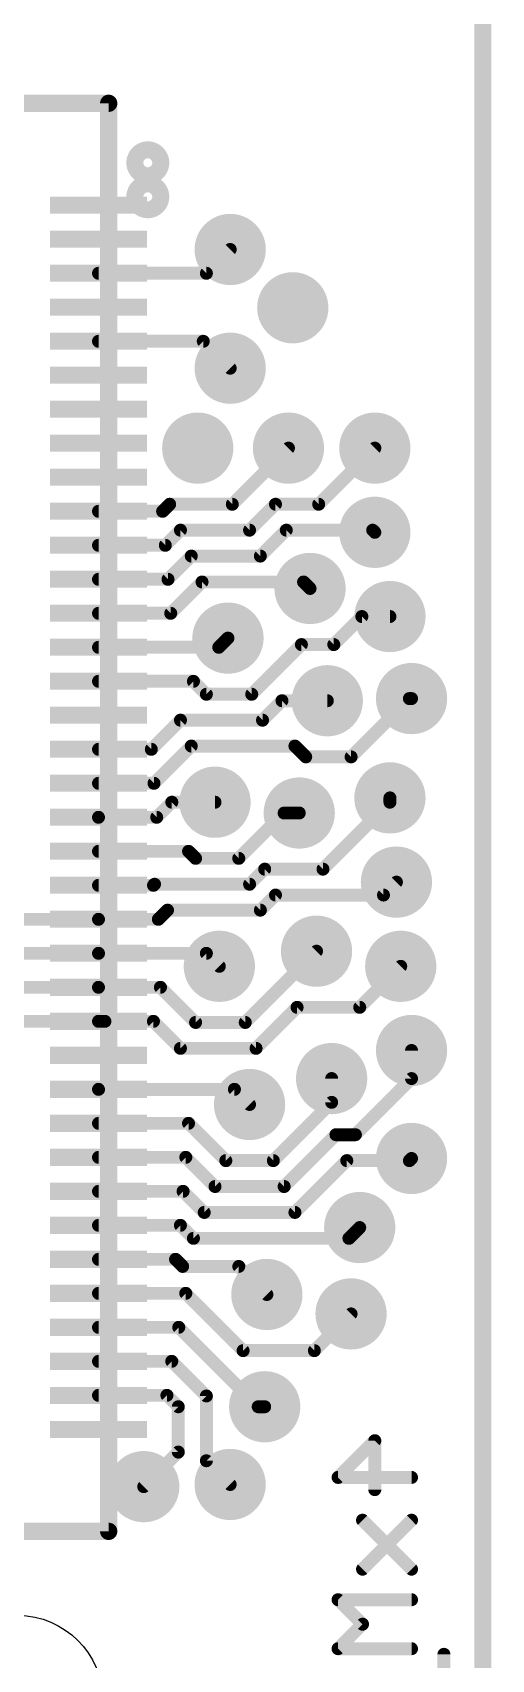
# Model space of a CAD drawing. Extents: x -22 to 88, y -20 to 45.
# Drawn here: x 25.18 to 30.58, y 6.27 to 25.41 of the extents above; entities that cross this region are included whole.
import ezdxf

# ---------------------------------------------------------------- set-up
doc = ezdxf.new("R2010")
doc.units = 0
for name, color, linetype in [('1', 12, 'CONTINUOUS'), ('16', 132, 'CONTINUOUS'), ('18', 110, 'CONTINUOUS'), ('20', 53, 'CONTINUOUS'), ('21', 41, 'CONTINUOUS'), ('22', 40, 'CONTINUOUS')]:
    doc.layers.add(name, color=color, linetype=linetype)

# ---------------------------------------------------------------- blocks, each defined once
blk = doc.blocks.new('RECT')
blk.add_solid([(-0.5, -0.5), (0.5, -0.5), (-0.5, 0.5), (0.5, 0.5)])
blk = doc.blocks.new('ROUNDV')
at = {"const_width": 0.5}
blk.add_lwpolyline([(0, -0.25, 1), (0, 0.25, 1), (0, -0.25)], format="xyb", dxfattribs=at)

msp = doc.modelspace()

# ---------------------------------------------------------------- linework, layer by layer
at = {"layer": '1', "const_width": 0.1524}
for points in [[(30.48, 42.672), (30.48, 1.728)], [(27.509, 22.86), (27.2288, 22.5798)], [(27.2288, 22.5798), (25.96, 22.5798)], [(27.1922, 21.7798), (25.96, 21.7798)], [(27.509, 21.463), (27.1922, 21.7798)], [(28.194, 20.5232), (27.5336, 19.8628)], [(28.5496, 19.8628), (29.21, 20.5232)], [(26.797, 19.8628), (26.714, 19.7798)], [(27.5336, 19.8628), (26.797, 19.8628)], [(27.7368, 19.558), (28.0416, 19.8628)], [(28.0416, 19.8628), (28.5496, 19.8628)], [(26.714, 19.7798), (25.96, 19.7798)], [(26.7458, 19.3798), (26.924, 19.558)], [(26.924, 19.558), (27.7368, 19.558)], [(28.1686, 19.558), (27.8638, 19.2532)], [(29.1846, 19.558), (28.1686, 19.558)], [(29.21, 19.5326), (29.1846, 19.558)], [(25.96, 19.3798), (26.7458, 19.3798)], [(27.051, 19.2532), (26.7776, 18.9798)], [(27.8638, 19.2532), (27.051, 19.2532)], [(26.7776, 18.9798), (25.96, 18.9798)], [(27.178, 18.9484), (26.8094, 18.5798)], [(28.3718, 18.9484), (27.178, 18.9484)], [(28.448, 18.8722), (28.3718, 18.9484)], [(26.8094, 18.5798), (25.96, 18.5798)], [(29.0576, 18.542), (28.7274, 18.2118)], [(29.3878, 18.542), (29.0576, 18.542)], [(27.3746, 18.1798), (25.96, 18.1798)], [(27.4828, 18.288), (27.3746, 18.1798)], [(28.3464, 18.2118), (27.7622, 17.6276)], [(28.7274, 18.2118), (28.3464, 18.2118)], [(27.0766, 17.7798), (25.96, 17.7798)], [(27.2288, 17.6276), (27.0766, 17.7798)], [(27.7622, 17.6276), (27.2288, 17.6276)], [(28.1178, 17.5514), (27.8892, 17.3228)], [(28.6512, 17.5514), (28.1178, 17.5514)], [(29.6164, 17.5768), (28.9306, 16.891)], [(29.6418, 17.5768), (29.6164, 17.5768)], [(26.924, 17.3228), (26.581, 16.9798)], [(27.8892, 17.3228), (26.924, 17.3228)], [(26.581, 16.9798), (25.96, 16.9798)], [(27.051, 17.018), (26.6128, 16.5798)], [(28.2702, 17.018), (27.051, 17.018)], [(28.3972, 16.891), (28.2702, 17.018)], [(28.9306, 16.891), (28.3972, 16.891)], [(26.6128, 16.5798), (25.96, 16.5798)], [(29.3878, 16.4084), (29.3878, 16.3576)], [(26.6446, 16.1798), (26.8224, 16.3576)], [(26.8224, 16.3576), (27.3304, 16.3576)], [(27.6098, 15.6972), (28.1432, 16.2306)], [(28.1432, 16.2306), (28.321, 16.2306)], [(29.3878, 16.3576), (28.6004, 15.5702)], [(25.96, 16.1798), (26.6446, 16.1798)], [(25.96, 15.7798), (27.0192, 15.7798)], [(27.0192, 15.7798), (27.1018, 15.6972)], [(27.1018, 15.6972), (27.6098, 15.6972)], [(27.9146, 15.5702), (27.7368, 15.3924)], [(28.6004, 15.5702), (27.9146, 15.5702)], [(26.6066, 15.3798), (25.96, 15.3798)], [(26.6192, 15.3924), (26.6066, 15.3798)], [(27.7368, 15.3924), (26.6192, 15.3924)], [(27.8638, 15.0876), (28.0416, 15.2654)], [(28.0416, 15.2654), (29.3116, 15.2654)], [(29.3116, 15.2654), (29.464, 15.4178)], [(26.6638, 14.9798), (26.7716, 15.0876)], [(26.7716, 15.0876), (27.8638, 15.0876)], [(25.96, 14.9798), (26.6638, 14.9798)], [(25.96, 14.5798), (27.2286, 14.5798)], [(27.2286, 14.5798), (27.3812, 14.4272)], [(28.5242, 14.605), (27.686, 13.7668)], [(29.0322, 13.9446), (29.5148, 14.4272)], [(24.5938, 14.1798), (25.96, 14.1798)], [(26.6888, 14.1798), (25.96, 14.1798)], [(27.1018, 13.7668), (26.6888, 14.1798)], [(27.813, 13.462), (28.2956, 13.9446)], [(28.2956, 13.9446), (29.0322, 13.9446)], [(24.8288, 13.7798), (25.96, 13.7798)], [(25.96, 13.7798), (26.035, 13.7798)], [(26.035, 13.7798), (26.6062, 13.7798)], [(26.6062, 13.7798), (26.924, 13.462)], [(27.686, 13.7668), (27.1018, 13.7668)], [(26.924, 13.462), (27.813, 13.462)], [(29.6418, 13.1064), (29.6418, 13.4366)], [(25.9604, 12.9794), (25.96, 12.9798)], [(27.559, 12.9794), (25.9604, 12.9794)], [(27.7368, 12.8016), (27.559, 12.9794)], [(28.702, 13.1064), (28.702, 12.827)], [(28.9814, 12.446), (29.6418, 13.1064)], [(28.702, 12.827), (28.0162, 12.1412)], [(27.0188, 12.5798), (25.96, 12.5798)], [(27.4574, 12.1412), (27.0188, 12.5798)], [(28.1432, 11.8364), (28.7528, 12.446)], [(28.7528, 12.446), (28.9814, 12.446)], [(25.96, 12.1798), (26.987, 12.1798)], [(26.987, 12.1798), (27.3304, 11.8364)], [(28.0162, 12.1412), (27.4574, 12.1412)], [(28.8798, 12.1412), (28.2702, 11.5316)], [(28.8798, 12.1412), (29.6164, 12.1412)], [(29.6164, 12.1412), (29.6418, 12.1666)], [(27.3304, 11.8364), (28.1432, 11.8364)], [(26.9552, 11.7798), (25.96, 11.7798)], [(27.2034, 11.5316), (26.9552, 11.7798)], [(28.2702, 11.5316), (27.2034, 11.5316)], [(25.96, 11.3798), (26.9234, 11.3798)], [(26.9234, 11.3798), (27.0764, 11.2268)], [(27.0764, 11.2268), (28.9052, 11.2268)], [(28.9052, 11.2268), (29.0322, 11.3538)], [(26.8662, 10.9798), (25.96, 10.9798)], [(26.9494, 10.8966), (26.8662, 10.9798)], [(27.6098, 10.8966), (26.9494, 10.8966)], [(27.94, 10.5664), (27.6098, 10.8966)], [(26.9868, 10.5798), (25.96, 10.5798)], [(27.6606, 9.906), (26.9868, 10.5798)], [(28.9306, 10.3378), (28.4988, 9.906)], [(25.96, 10.1798), (26.9042, 10.1798)], [(26.9042, 10.1798), (27.8384, 9.2456)], [(28.4988, 9.906), (27.6606, 9.906)], [(26.8216, 9.7798), (25.96, 9.7798)], [(27.2288, 9.3726), (26.8216, 9.7798)], [(26.7644, 9.3798), (25.96, 9.3798)], [(26.8986, 9.2456), (26.7644, 9.3798)], [(27.2288, 8.6106), (27.2288, 9.3726)], [(26.8986, 8.7122), (26.8986, 9.2456)], [(27.8384, 9.2456), (27.9146, 9.2456)], [(26.4922, 8.3058), (26.8986, 8.7122)], [(27.5082, 8.3312), (27.2288, 8.6106)], [(30.0228, 5.7572), (30.0228, 6.3335)]]:
    msp.add_lwpolyline(points, dxfattribs=at)
at = {"layer": '1', "const_width": 0.0762}
for points in [[(27.5359, 22.8331, 1), (27.4821, 22.8869)], [(25.96, 22.6179, 1), (25.96, 22.5417)], [(27.2019, 22.6067, 1), (27.2557, 22.5529)], [(27.2288, 22.5417, 1), (27.2288, 22.6179)], [(25.96, 21.8179, 1), (25.96, 21.7417)], [(27.2191, 21.8067, 1), (27.1653, 21.7529)], [(27.1922, 21.7417, 1), (27.1922, 21.8179)], [(27.4821, 21.4361, 1), (27.5359, 21.4899)], [(28.2209, 20.4963, 1), (28.1671, 20.5501)], [(29.2369, 20.4963, 1), (29.1831, 20.5501)], [(26.797, 19.9009, 1), (26.797, 19.8247)], [(26.8239, 19.8359, 1), (26.7701, 19.8897)], [(27.5067, 19.8897, 1), (27.5605, 19.8359)], [(27.5336, 19.8247, 1), (27.5336, 19.9009)], [(28.0416, 19.9009, 1), (28.0416, 19.8247)], [(28.0685, 19.8359, 1), (28.0147, 19.8897)], [(28.5227, 19.8897, 1), (28.5765, 19.8359)], [(28.5496, 19.8247, 1), (28.5496, 19.9009)], [(25.96, 19.8179, 1), (25.96, 19.7417)], [(26.6871, 19.8067, 1), (26.7409, 19.7529)], [(26.714, 19.7417, 1), (26.714, 19.8179)], [(26.924, 19.5961, 1), (26.924, 19.5199)], [(26.9509, 19.5311, 1), (26.8971, 19.5849)], [(27.7099, 19.5849, 1), (27.7637, 19.5311)], [(27.7368, 19.5199, 1), (27.7368, 19.5961)], [(28.1686, 19.5961, 1), (28.1686, 19.5199)], [(28.1955, 19.5311, 1), (28.1417, 19.5849)], [(29.2115, 19.5849, 1), (29.1577, 19.5311)], [(29.1831, 19.5057, 1), (29.2369, 19.5595)], [(29.1846, 19.5199, 1), (29.1846, 19.5961)], [(25.96, 19.4179, 1), (25.96, 19.3417)], [(26.7189, 19.4067, 1), (26.7727, 19.3529)], [(26.7458, 19.3417, 1), (26.7458, 19.4179)], [(27.051, 19.2913, 1), (27.051, 19.2151)], [(27.0779, 19.2263, 1), (27.0241, 19.2801)], [(27.8369, 19.2801, 1), (27.8907, 19.2263)], [(27.8638, 19.2151, 1), (27.8638, 19.2913)], [(25.96, 19.0179, 1), (25.96, 18.9417)], [(26.7507, 19.0067, 1), (26.8045, 18.9529)], [(26.7776, 18.9417, 1), (26.7776, 19.0179)], [(27.178, 18.9865, 1), (27.178, 18.9103)], [(27.2049, 18.9215, 1), (27.1511, 18.9753)], [(28.3987, 18.9753, 1), (28.3449, 18.9215)], [(28.3718, 18.9103, 1), (28.3718, 18.9865)], [(28.4211, 18.8453, 1), (28.4749, 18.8991)], [(25.96, 18.6179, 1), (25.96, 18.5417)], [(26.7825, 18.6067, 1), (26.8363, 18.5529)], [(26.8094, 18.5417, 1), (26.8094, 18.6179)], [(29.0576, 18.5801, 1), (29.0576, 18.5039)], [(29.0845, 18.5151, 1), (29.0307, 18.5689)], [(29.3878, 18.5039, 1), (29.3878, 18.5801)], [(25.96, 18.2179, 1), (25.96, 18.1417)], [(27.3477, 18.2067, 1), (27.4015, 18.1529)], [(27.3746, 18.1417, 1), (27.3746, 18.2179)], [(27.5097, 18.2611, 1), (27.4559, 18.3149)], [(28.3464, 18.2499, 1), (28.3464, 18.1737)], [(28.3733, 18.1849, 1), (28.3195, 18.2387)], [(28.7005, 18.2387, 1), (28.7543, 18.1849)], [(28.7274, 18.1737, 1), (28.7274, 18.2499)], [(25.96, 17.8179, 1), (25.96, 17.7417)], [(27.1035, 17.8067, 1), (27.0497, 17.7529)], [(27.0766, 17.7417, 1), (27.0766, 17.8179)], [(27.2288, 17.6657, 1), (27.2288, 17.5895)], [(27.2019, 17.6007, 1), (27.2557, 17.6545)], [(27.7353, 17.6545, 1), (27.7891, 17.6007)], [(27.7622, 17.5895, 1), (27.7622, 17.6657)], [(28.1178, 17.5895, 1), (28.1178, 17.5133)], [(28.1447, 17.5245, 1), (28.0909, 17.5783)], [(28.6512, 17.5133, 1), (28.6512, 17.5895)], [(29.6164, 17.6149, 1), (29.6164, 17.5387)], [(29.6433, 17.5499, 1), (29.5895, 17.6037)], [(29.6418, 17.5387, 1), (29.6418, 17.6149)], [(26.924, 17.3609, 1), (26.924, 17.2847)], [(26.9509, 17.2959, 1), (26.8971, 17.3497)], [(27.8623, 17.3497, 1), (27.9161, 17.2959)], [(27.8892, 17.2847, 1), (27.8892, 17.3609)], [(25.96, 17.0179, 1), (25.96, 16.9417)], [(26.5541, 17.0067, 1), (26.6079, 16.9529)], [(26.581, 16.9417, 1), (26.581, 17.0179)], [(27.051, 17.0561, 1), (27.051, 16.9799)], [(27.0779, 16.9911, 1), (27.0241, 17.0449)], [(28.2971, 17.0449, 1), (28.2433, 16.9911)], [(28.2702, 16.9799, 1), (28.2702, 17.0561)], [(28.3972, 16.9291, 1), (28.3972, 16.8529)], [(28.3703, 16.8641, 1), (28.4241, 16.9179)], [(28.9037, 16.9179, 1), (28.9575, 16.8641)], [(28.9306, 16.8529, 1), (28.9306, 16.9291)], [(25.96, 16.6179, 1), (25.96, 16.5417)], [(26.6128, 16.5417, 1), (26.6128, 16.6179)], [(26.5859, 16.6067, 1), (26.6397, 16.5529)], [(29.4259, 16.4084, 1), (29.3497, 16.4084)], [(26.8224, 16.3957, 1), (26.8224, 16.3195)], [(26.8493, 16.3307, 1), (26.7955, 16.3845)], [(27.3304, 16.3195, 1), (27.3304, 16.3957)], [(28.1432, 16.2687, 1), (28.1432, 16.1925)], [(28.1701, 16.2037, 1), (28.1163, 16.2575)], [(28.321, 16.1925, 1), (28.321, 16.2687)], [(29.3497, 16.3576, 1), (29.4259, 16.3576)], [(29.4147, 16.3307, 1), (29.3609, 16.3845)], [(25.96, 16.2179, 1), (25.96, 16.1417)], [(26.6177, 16.2067, 1), (26.6715, 16.1529)], [(26.6446, 16.1417, 1), (26.6446, 16.2179)], [(25.96, 15.8179, 1), (25.96, 15.7417)], [(27.0461, 15.8067, 1), (26.9923, 15.7529)], [(27.0192, 15.7417, 1), (27.0192, 15.8179)], [(27.1018, 15.7353, 1), (27.1018, 15.6591)], [(27.0749, 15.6703, 1), (27.1287, 15.7241)], [(27.5829, 15.7241, 1), (27.6367, 15.6703)], [(27.6098, 15.6591, 1), (27.6098, 15.7353)], [(27.9146, 15.6083, 1), (27.9146, 15.5321)], [(27.9415, 15.5433, 1), (27.8877, 15.5971)], [(28.5735, 15.5971, 1), (28.6273, 15.5433)], [(28.6004, 15.5321, 1), (28.6004, 15.6083)], [(25.96, 15.4179, 1), (25.96, 15.3417)], [(26.5797, 15.4067, 1), (26.6335, 15.3529)], [(26.6192, 15.4305, 1), (26.6192, 15.3543)], [(26.6461, 15.3655, 1), (26.5923, 15.4193)], [(26.6066, 15.3417, 1), (26.6066, 15.4179)], [(27.7099, 15.4193, 1), (27.7637, 15.3655)], [(27.7368, 15.3543, 1), (27.7368, 15.4305)], [(28.0416, 15.3035, 1), (28.0416, 15.2273)], [(28.0685, 15.2385, 1), (28.0147, 15.2923)], [(29.2847, 15.2923, 1), (29.3385, 15.2385)], [(29.3116, 15.2273, 1), (29.3116, 15.3035)], [(29.4909, 15.3909, 1), (29.4371, 15.4447)], [(26.7716, 15.1257, 1), (26.7716, 15.0495)], [(26.7985, 15.0607, 1), (26.7447, 15.1145)], [(27.8369, 15.1145, 1), (27.8907, 15.0607)], [(27.8638, 15.0495, 1), (27.8638, 15.1257)], [(25.96, 15.0179, 1), (25.96, 14.9417)], [(26.6369, 15.0067, 1), (26.6907, 14.9529)], [(26.6638, 14.9417, 1), (26.6638, 15.0179)], [(25.96, 14.6179, 1), (25.96, 14.5417)], [(27.2555, 14.6067, 1), (27.2017, 14.5529)], [(27.2286, 14.5417, 1), (27.2286, 14.6179)], [(28.5511, 14.5781, 1), (28.4973, 14.6319)], [(27.3543, 14.4003, 1), (27.4081, 14.4541)], [(29.5417, 14.4003, 1), (29.4879, 14.4541)], [(25.96, 14.2179, 1), (25.96, 14.1417)], [(25.96, 14.1417, 1), (25.96, 14.2179)], [(26.7157, 14.2067, 1), (26.6619, 14.1529)], [(26.6888, 14.1417, 1), (26.6888, 14.2179)], [(28.2956, 13.9827, 1), (28.2956, 13.9065)], [(28.3225, 13.9177, 1), (28.2687, 13.9715)], [(29.0053, 13.9715, 1), (29.0591, 13.9177)], [(29.0322, 13.9065, 1), (29.0322, 13.9827)], [(25.96, 13.8179, 1), (25.96, 13.7417)], [(25.96, 13.7417, 1), (25.96, 13.8179)], [(26.035, 13.8179, 1), (26.035, 13.7417)], [(26.035, 13.7417, 1), (26.035, 13.8179)], [(26.6331, 13.8067, 1), (26.5793, 13.7529)], [(26.6062, 13.7417, 1), (26.6062, 13.8179)], [(27.1018, 13.8049, 1), (27.1018, 13.7287)], [(27.0749, 13.7399, 1), (27.1287, 13.7937)], [(27.6591, 13.7937, 1), (27.7129, 13.7399)], [(27.686, 13.7287, 1), (27.686, 13.8049)], [(26.924, 13.5001, 1), (26.924, 13.4239)], [(26.8971, 13.4351, 1), (26.9509, 13.4889)], [(27.7861, 13.4889, 1), (27.8399, 13.4351)], [(27.813, 13.4239, 1), (27.813, 13.5001)], [(29.6799, 13.4366, 1), (29.6037, 13.4366)], [(25.9869, 13.0067, 1), (25.9331, 12.9529)], [(25.9604, 13.0175, 1), (25.9604, 12.9413)], [(25.9335, 12.9525, 1), (25.9873, 13.0063)], [(27.5859, 13.0063, 1), (27.5321, 12.9525)], [(27.559, 12.9413, 1), (27.559, 13.0175)], [(28.7401, 13.1064, 1), (28.6639, 13.1064)], [(29.6037, 13.1064, 1), (29.6799, 13.1064)], [(29.6687, 13.0795, 1), (29.6149, 13.1333)], [(27.7099, 12.7747, 1), (27.7637, 12.8285)], [(28.6639, 12.827, 1), (28.7401, 12.827)], [(28.7289, 12.8001, 1), (28.6751, 12.8539)], [(25.96, 12.6179, 1), (25.96, 12.5417)], [(27.0457, 12.6067, 1), (26.9919, 12.5529)], [(27.0188, 12.5417, 1), (27.0188, 12.6179)], [(28.7528, 12.4841, 1), (28.7528, 12.4079)], [(28.7797, 12.4191, 1), (28.7259, 12.4729)], [(28.9545, 12.4729, 1), (29.0083, 12.4191)], [(28.9814, 12.4079, 1), (28.9814, 12.4841)], [(25.96, 12.2179, 1), (25.96, 12.1417)], [(27.0139, 12.2067, 1), (26.9601, 12.1529)], [(26.987, 12.1417, 1), (26.987, 12.2179)], [(27.4574, 12.1793, 1), (27.4574, 12.1031)], [(27.4305, 12.1143, 1), (27.4843, 12.1681)], [(27.9893, 12.1681, 1), (28.0431, 12.1143)], [(28.0162, 12.1031, 1), (28.0162, 12.1793)], [(28.8798, 12.1793, 1), (28.8798, 12.1031)], [(28.9067, 12.1143, 1), (28.8529, 12.1681)], [(29.5895, 12.1681, 1), (29.6433, 12.1143)], [(29.6687, 12.1397, 1), (29.6149, 12.1935)], [(29.6164, 12.1031, 1), (29.6164, 12.1793)], [(27.3304, 11.8745, 1), (27.3304, 11.7983)], [(27.3035, 11.8095, 1), (27.3573, 11.8633)], [(28.1163, 11.8633, 1), (28.1701, 11.8095)], [(28.1432, 11.7983, 1), (28.1432, 11.8745)], [(25.96, 11.8179, 1), (25.96, 11.7417)], [(26.9821, 11.8067, 1), (26.9283, 11.7529)], [(26.9552, 11.7417, 1), (26.9552, 11.8179)], [(27.2034, 11.5697, 1), (27.2034, 11.4935)], [(27.1765, 11.5047, 1), (27.2303, 11.5585)], [(28.2433, 11.5585, 1), (28.2971, 11.5047)], [(28.2702, 11.4935, 1), (28.2702, 11.5697)], [(25.96, 11.4179, 1), (25.96, 11.3417)], [(26.9503, 11.4067, 1), (26.8965, 11.3529)], [(26.9234, 11.3417, 1), (26.9234, 11.4179)], [(27.0764, 11.2649, 1), (27.0764, 11.1887)], [(28.9052, 11.1887, 1), (28.9052, 11.2649)], [(29.0591, 11.3269, 1), (29.0053, 11.3807)], [(27.0495, 11.1999, 1), (27.1033, 11.2537)], [(28.8783, 11.2537, 1), (28.9321, 11.1999)], [(25.96, 11.0179, 1), (25.96, 10.9417)], [(26.8931, 11.0067, 1), (26.8393, 10.9529)], [(26.8662, 10.9417, 1), (26.8662, 11.0179)], [(26.9494, 10.9347, 1), (26.9494, 10.8585)], [(26.9225, 10.8697, 1), (26.9763, 10.9235)], [(27.6367, 10.9235, 1), (27.5829, 10.8697)], [(27.6098, 10.8585, 1), (27.6098, 10.9347)], [(25.96, 10.6179, 1), (25.96, 10.5417)], [(27.0137, 10.6067, 1), (26.9599, 10.5529)], [(26.9868, 10.5417, 1), (26.9868, 10.6179)], [(27.9131, 10.5395, 1), (27.9669, 10.5933)], [(28.9575, 10.3109, 1), (28.9037, 10.3647)], [(25.96, 10.2179, 1), (25.96, 10.1417)], [(26.9311, 10.2067, 1), (26.8773, 10.1529)], [(26.9042, 10.1417, 1), (26.9042, 10.2179)], [(27.6606, 9.9441, 1), (27.6606, 9.8679)], [(27.6337, 9.8791, 1), (27.6875, 9.9329)], [(28.4719, 9.9329, 1), (28.5257, 9.8791)], [(28.4988, 9.8679, 1), (28.4988, 9.9441)], [(25.96, 9.8179, 1), (25.96, 9.7417)], [(26.8485, 9.8067, 1), (26.7947, 9.7529)], [(26.8216, 9.7417, 1), (26.8216, 9.8179)], [(25.96, 9.4179, 1), (25.96, 9.3417)], [(26.7913, 9.4067, 1), (26.7375, 9.3529)], [(26.7644, 9.3417, 1), (26.7644, 9.4179)], [(27.2669, 9.3726, 1), (27.1907, 9.3726)], [(27.2019, 9.3457, 1), (27.2557, 9.3995)], [(26.9367, 9.2456, 1), (26.8605, 9.2456)], [(26.8717, 9.2187, 1), (26.9255, 9.2725)], [(27.8384, 9.2837, 1), (27.8384, 9.2075)], [(27.8115, 9.2187, 1), (27.8653, 9.2725)], [(27.9146, 9.2075, 1), (27.9146, 9.2837)], [(26.8605, 8.7122, 1), (26.9367, 8.7122)], [(26.9255, 8.6853, 1), (26.8717, 8.7391)], [(27.1907, 8.6106, 1), (27.2669, 8.6106)], [(27.2557, 8.6375, 1), (27.2019, 8.5837)], [(26.4653, 8.3327, 1), (26.5191, 8.2789)], [(27.4813, 8.3043, 1), (27.5351, 8.3581)], [(30.0609, 6.3335, 1), (29.9847, 6.3335)]]:
    msp.add_lwpolyline(points, format="xyb", dxfattribs=at)
at = {"layer": '16', "const_width": 0.1524}
for points in [[(30.48, 42.672), (30.48, 1.778)], [(27.229, 22.58), (27.509, 22.86)], [(25.96, 22.58), (27.229, 22.58)], [(25.96, 21.78), (27.192, 21.78)], [(27.192, 21.78), (27.509, 21.463)], [(27.5336, 19.8628), (28.194, 20.5232)], [(29.21, 20.5232), (28.5496, 19.8628)], [(26.7142, 19.78), (26.797, 19.8628)], [(26.797, 19.8628), (27.5336, 19.8628)], [(28.0416, 19.8628), (27.7368, 19.558)], [(28.5496, 19.8628), (28.0416, 19.8628)], [(25.96, 19.78), (26.7142, 19.78)], [(26.924, 19.558), (26.746, 19.38)], [(27.7368, 19.558), (26.924, 19.558)], [(27.8638, 19.2532), (28.1686, 19.558)], [(28.1686, 19.558), (29.1846, 19.558)], [(29.1846, 19.558), (29.21, 19.5326)], [(26.746, 19.38), (25.96, 19.38)], [(26.7778, 18.98), (27.051, 19.2532)], [(27.051, 19.2532), (27.8638, 19.2532)], [(25.96, 18.98), (26.7778, 18.98)], [(26.8096, 18.58), (27.178, 18.9484)], [(27.178, 18.9484), (28.3718, 18.9484)], [(28.3718, 18.9484), (28.448, 18.8722)], [(25.96, 18.58), (26.8096, 18.58)], [(28.7274, 18.2118), (29.0576, 18.542)], [(29.0576, 18.542), (29.3878, 18.542)], [(25.96, 18.18), (27.3748, 18.18)], [(27.3748, 18.18), (27.4828, 18.288)], [(27.7622, 17.6276), (28.3464, 18.2118)], [(28.3464, 18.2118), (28.7274, 18.2118)], [(25.96, 17.78), (27.0764, 17.78)], [(27.0764, 17.78), (27.2288, 17.6276)], [(27.2288, 17.6276), (27.7622, 17.6276)], [(27.8892, 17.3228), (28.1178, 17.5514)], [(28.1178, 17.5514), (28.6512, 17.5514)], [(28.9306, 16.891), (29.6164, 17.5768)], [(29.6164, 17.5768), (29.6418, 17.5768)], [(26.5812, 16.98), (26.924, 17.3228)], [(26.924, 17.3228), (27.8892, 17.3228)], [(25.96, 16.98), (26.5812, 16.98)], [(26.613, 16.58), (27.051, 17.018)], [(27.051, 17.018), (28.2702, 17.018)], [(28.2702, 17.018), (28.3972, 16.891)], [(28.3972, 16.891), (28.9306, 16.891)], [(25.96, 16.58), (26.613, 16.58)], [(29.3878, 16.3576), (29.3878, 16.4084)], [(26.8224, 16.3576), (26.6446, 16.1798)], [(27.3304, 16.3576), (26.8224, 16.3576)], [(28.1432, 16.2306), (27.6098, 15.6972)], [(28.321, 16.2306), (28.1432, 16.2306)], [(28.6004, 15.5702), (29.3878, 16.3576)], [(25.9602, 16.1798), (25.96, 16.18)], [(26.6446, 16.1798), (25.9602, 16.1798)], [(27.019, 15.78), (25.96, 15.78)], [(27.1018, 15.6972), (27.019, 15.78)], [(27.6098, 15.6972), (27.1018, 15.6972)], [(27.7368, 15.3924), (27.9146, 15.5702)], [(27.9146, 15.5702), (28.6004, 15.5702)], [(25.96, 15.38), (26.6068, 15.38)], [(26.6068, 15.38), (26.6192, 15.3924)], [(26.6192, 15.3924), (27.7368, 15.3924)], [(28.0416, 15.2654), (27.8638, 15.0876)], [(29.3116, 15.2654), (28.0416, 15.2654)], [(29.464, 15.4178), (29.3116, 15.2654)], [(26.7716, 15.0876), (26.664, 14.98)], [(27.8638, 15.0876), (26.7716, 15.0876)], [(25.96, 14.98), (24.632, 14.98)], [(26.664, 14.98), (25.96, 14.98)], [(25.96, 14.58), (24.994, 14.58)], [(25.9604, 14.5796), (25.96, 14.58)], [(27.2288, 14.5796), (25.9604, 14.5796)], [(27.3812, 14.4272), (27.2288, 14.5796)], [(27.686, 13.7668), (28.5242, 14.605)], [(29.5148, 14.4272), (29.0322, 13.9446)], [(25.96, 14.18), (26.6886, 14.18)], [(26.6886, 14.18), (27.1018, 13.7668)], [(28.2956, 13.9446), (27.813, 13.462)], [(29.0322, 13.9446), (28.2956, 13.9446)], [(26.606, 13.78), (25.96, 13.78)], [(26.924, 13.462), (26.606, 13.78)], [(27.1018, 13.7668), (27.686, 13.7668)], [(27.813, 13.462), (26.924, 13.462)], [(29.6418, 13.4366), (29.6418, 13.1064)], [(25.96, 12.98), (27.5584, 12.98)], [(27.5584, 12.98), (27.7368, 12.8016)], [(28.702, 12.827), (28.702, 13.1064)], [(29.6418, 13.1064), (28.9814, 12.446)], [(28.0162, 12.1412), (28.702, 12.827)], [(25.96, 12.58), (27.0186, 12.58)], [(27.0186, 12.58), (27.4574, 12.1412)], [(28.7528, 12.446), (28.1432, 11.8364)], [(28.9814, 12.446), (28.7528, 12.446)], [(26.9868, 12.18), (25.96, 12.18)], [(27.3304, 11.8364), (26.9868, 12.18)], [(27.4574, 12.1412), (28.0162, 12.1412)], [(28.2702, 11.5316), (28.8798, 12.1412)], [(29.6164, 12.1412), (28.8798, 12.1412)], [(29.6418, 12.1666), (29.6164, 12.1412)], [(28.1432, 11.8364), (27.3304, 11.8364)], [(25.96, 11.78), (26.955, 11.78)], [(26.955, 11.78), (27.2034, 11.5316)], [(27.2034, 11.5316), (28.2702, 11.5316)], [(26.9232, 11.38), (25.96, 11.38)], [(26.9232, 11.38), (27.0764, 11.2268)], [(27.0764, 11.2268), (28.9052, 11.2268)], [(28.9052, 11.2268), (29.0322, 11.3538)], [(25.96, 10.98), (26.866, 10.98)], [(26.866, 10.98), (26.9494, 10.8966)], [(26.9494, 10.8966), (27.6098, 10.8966)], [(27.6098, 10.8966), (27.94, 10.5664)], [(25.96, 10.58), (26.9866, 10.58)], [(26.9866, 10.58), (27.6606, 9.906)], [(28.4988, 9.906), (28.9306, 10.3378)], [(26.904, 10.18), (25.96, 10.18)], [(27.8384, 9.2456), (26.904, 10.18)], [(27.6606, 9.906), (28.4988, 9.906)], [(25.96, 9.78), (26.8214, 9.78)], [(26.8214, 9.78), (27.2288, 9.3726)], [(25.96, 9.38), (26.7642, 9.38)], [(26.7642, 9.38), (26.8986, 9.2456)], [(27.2288, 9.3726), (27.2288, 8.6106)], [(26.8986, 9.2456), (26.8986, 8.7122)], [(27.9146, 9.2456), (27.8384, 9.2456)], [(26.8986, 8.7122), (26.4922, 8.3058)], [(27.2288, 8.6106), (27.5082, 8.3312)]]:
    msp.add_lwpolyline(points, dxfattribs=at)
at = {"layer": '16', "const_width": 0.0762}
for points in [[(27.5359, 22.8331, 1), (27.4821, 22.8869)], [(25.96, 22.6181, 1), (25.96, 22.5419)], [(27.2021, 22.6069, 1), (27.2559, 22.5531)], [(27.229, 22.5419, 1), (27.229, 22.6181)], [(25.96, 21.8181, 1), (25.96, 21.7419)], [(27.2189, 21.8069, 1), (27.1651, 21.7531)], [(27.192, 21.7419, 1), (27.192, 21.8181)], [(27.4821, 21.4361, 1), (27.5359, 21.4899)], [(28.2209, 20.4963, 1), (28.1671, 20.5501)], [(29.2369, 20.4963, 1), (29.1831, 20.5501)], [(26.797, 19.9009, 1), (26.797, 19.8247)], [(26.8239, 19.8359, 1), (26.7701, 19.8897)], [(27.5067, 19.8897, 1), (27.5605, 19.8359)], [(27.5336, 19.8247, 1), (27.5336, 19.9009)], [(28.0416, 19.9009, 1), (28.0416, 19.8247)], [(28.0685, 19.8359, 1), (28.0147, 19.8897)], [(28.5227, 19.8897, 1), (28.5765, 19.8359)], [(28.5496, 19.8247, 1), (28.5496, 19.9009)], [(25.96, 19.8181, 1), (25.96, 19.7419)], [(26.6873, 19.8069, 1), (26.7411, 19.7531)], [(26.7142, 19.7419, 1), (26.7142, 19.8181)], [(26.924, 19.5961, 1), (26.924, 19.5199)], [(26.9509, 19.5311, 1), (26.8971, 19.5849)], [(27.7099, 19.5849, 1), (27.7637, 19.5311)], [(27.7368, 19.5199, 1), (27.7368, 19.5961)], [(28.1686, 19.5961, 1), (28.1686, 19.5199)], [(28.1955, 19.5311, 1), (28.1417, 19.5849)], [(29.2115, 19.5849, 1), (29.1577, 19.5311)], [(29.1831, 19.5057, 1), (29.2369, 19.5595)], [(29.1846, 19.5199, 1), (29.1846, 19.5961)], [(25.96, 19.4181, 1), (25.96, 19.3419)], [(26.7191, 19.4069, 1), (26.7729, 19.3531)], [(26.746, 19.3419, 1), (26.746, 19.4181)], [(27.051, 19.2913, 1), (27.051, 19.2151)], [(27.0779, 19.2263, 1), (27.0241, 19.2801)], [(27.8369, 19.2801, 1), (27.8907, 19.2263)], [(27.8638, 19.2151, 1), (27.8638, 19.2913)], [(25.96, 19.0181, 1), (25.96, 18.9419)], [(26.7509, 19.0069, 1), (26.8047, 18.9531)], [(26.7778, 18.9419, 1), (26.7778, 19.0181)], [(27.178, 18.9865, 1), (27.178, 18.9103)], [(27.2049, 18.9215, 1), (27.1511, 18.9753)], [(28.3987, 18.9753, 1), (28.3449, 18.9215)], [(28.3718, 18.9103, 1), (28.3718, 18.9865)], [(28.4211, 18.8453, 1), (28.4749, 18.8991)], [(25.96, 18.6181, 1), (25.96, 18.5419)], [(26.7827, 18.6069, 1), (26.8365, 18.5531)], [(26.8096, 18.5419, 1), (26.8096, 18.6181)], [(29.0576, 18.5801, 1), (29.0576, 18.5039)], [(29.0845, 18.5151, 1), (29.0307, 18.5689)], [(29.3878, 18.5039, 1), (29.3878, 18.5801)], [(25.96, 18.2181, 1), (25.96, 18.1419)], [(27.3479, 18.2069, 1), (27.4017, 18.1531)], [(27.3748, 18.1419, 1), (27.3748, 18.2181)], [(27.5097, 18.2611, 1), (27.4559, 18.3149)], [(28.3464, 18.2499, 1), (28.3464, 18.1737)], [(28.3733, 18.1849, 1), (28.3195, 18.2387)], [(28.7005, 18.2387, 1), (28.7543, 18.1849)], [(28.7274, 18.1737, 1), (28.7274, 18.2499)], [(25.96, 17.8181, 1), (25.96, 17.7419)], [(27.1033, 17.8069, 1), (27.0495, 17.7531)], [(27.0764, 17.7419, 1), (27.0764, 17.8181)], [(27.2288, 17.6657, 1), (27.2288, 17.5895)], [(27.2019, 17.6007, 1), (27.2557, 17.6545)], [(27.7353, 17.6545, 1), (27.7891, 17.6007)], [(27.7622, 17.5895, 1), (27.7622, 17.6657)], [(28.1178, 17.5895, 1), (28.1178, 17.5133)], [(28.1447, 17.5245, 1), (28.0909, 17.5783)], [(28.6512, 17.5133, 1), (28.6512, 17.5895)], [(29.6164, 17.6149, 1), (29.6164, 17.5387)], [(29.6433, 17.5499, 1), (29.5895, 17.6037)], [(29.6418, 17.5387, 1), (29.6418, 17.6149)], [(26.924, 17.3609, 1), (26.924, 17.2847)], [(26.9509, 17.2959, 1), (26.8971, 17.3497)], [(27.8623, 17.3497, 1), (27.9161, 17.2959)], [(27.8892, 17.2847, 1), (27.8892, 17.3609)], [(25.96, 17.0181, 1), (25.96, 16.9419)], [(26.5543, 17.0069, 1), (26.6081, 16.9531)], [(26.5812, 16.9419, 1), (26.5812, 17.0181)], [(27.051, 17.0561, 1), (27.051, 16.9799)], [(27.0779, 16.9911, 1), (27.0241, 17.0449)], [(28.2971, 17.0449, 1), (28.2433, 16.9911)], [(28.2702, 16.9799, 1), (28.2702, 17.0561)], [(28.3972, 16.9291, 1), (28.3972, 16.8529)], [(28.3703, 16.8641, 1), (28.4241, 16.9179)], [(28.9037, 16.9179, 1), (28.9575, 16.8641)], [(28.9306, 16.8529, 1), (28.9306, 16.9291)], [(25.96, 16.6181, 1), (25.96, 16.5419)], [(26.613, 16.5419, 1), (26.613, 16.6181)], [(26.5861, 16.6069, 1), (26.6399, 16.5531)], [(29.4259, 16.4084, 1), (29.3497, 16.4084)], [(26.8224, 16.3957, 1), (26.8224, 16.3195)], [(26.8493, 16.3307, 1), (26.7955, 16.3845)], [(27.3304, 16.3195, 1), (27.3304, 16.3957)], [(28.1432, 16.2687, 1), (28.1432, 16.1925)], [(28.1701, 16.2037, 1), (28.1163, 16.2575)], [(28.321, 16.1925, 1), (28.321, 16.2687)], [(29.3497, 16.3576, 1), (29.4259, 16.3576)], [(29.4147, 16.3307, 1), (29.3609, 16.3845)], [(25.9869, 16.2069, 1), (25.9331, 16.1531)], [(25.9602, 16.2179, 1), (25.9602, 16.1417)], [(25.9333, 16.1529, 1), (25.9871, 16.2067)], [(26.6177, 16.2067, 1), (26.6715, 16.1529)], [(26.6446, 16.1417, 1), (26.6446, 16.2179)], [(25.96, 15.8181, 1), (25.96, 15.7419)], [(27.0459, 15.8069, 1), (26.9921, 15.7531)], [(27.019, 15.7419, 1), (27.019, 15.8181)], [(27.1018, 15.7353, 1), (27.1018, 15.6591)], [(27.0749, 15.6703, 1), (27.1287, 15.7241)], [(27.5829, 15.7241, 1), (27.6367, 15.6703)], [(27.6098, 15.6591, 1), (27.6098, 15.7353)], [(27.9146, 15.6083, 1), (27.9146, 15.5321)], [(27.9415, 15.5433, 1), (27.8877, 15.5971)], [(28.5735, 15.5971, 1), (28.6273, 15.5433)], [(28.6004, 15.5321, 1), (28.6004, 15.6083)], [(25.96, 15.4181, 1), (25.96, 15.3419)], [(26.5799, 15.4069, 1), (26.6337, 15.3531)], [(26.6192, 15.4305, 1), (26.6192, 15.3543)], [(26.6461, 15.3655, 1), (26.5923, 15.4193)], [(26.6068, 15.3419, 1), (26.6068, 15.4181)], [(27.7099, 15.4193, 1), (27.7637, 15.3655)], [(27.7368, 15.3543, 1), (27.7368, 15.4305)], [(28.0416, 15.3035, 1), (28.0416, 15.2273)], [(28.0685, 15.2385, 1), (28.0147, 15.2923)], [(29.2847, 15.2923, 1), (29.3385, 15.2385)], [(29.3116, 15.2273, 1), (29.3116, 15.3035)], [(29.4909, 15.3909, 1), (29.4371, 15.4447)], [(26.7716, 15.1257, 1), (26.7716, 15.0495)], [(26.7985, 15.0607, 1), (26.7447, 15.1145)], [(27.8369, 15.1145, 1), (27.8907, 15.0607)], [(27.8638, 15.0495, 1), (27.8638, 15.1257)], [(25.96, 15.0181, 1), (25.96, 14.9419)], [(25.96, 14.9419, 1), (25.96, 15.0181)], [(26.6371, 15.0069, 1), (26.6909, 14.9531)], [(26.664, 14.9419, 1), (26.664, 15.0181)], [(25.9869, 14.6069, 1), (25.9331, 14.5531)], [(25.9604, 14.6177, 1), (25.9604, 14.5415)], [(25.9335, 14.5527, 1), (25.9873, 14.6065)], [(25.96, 14.5419, 1), (25.96, 14.6181)], [(27.2557, 14.6065, 1), (27.2019, 14.5527)], [(27.2288, 14.5415, 1), (27.2288, 14.6177)], [(28.5511, 14.5781, 1), (28.4973, 14.6319)], [(27.3543, 14.4003, 1), (27.4081, 14.4541)], [(29.5417, 14.4003, 1), (29.4879, 14.4541)], [(25.96, 14.2181, 1), (25.96, 14.1419)], [(26.7155, 14.2069, 1), (26.6617, 14.1531)], [(26.6886, 14.1419, 1), (26.6886, 14.2181)], [(28.2956, 13.9827, 1), (28.2956, 13.9065)], [(28.3225, 13.9177, 1), (28.2687, 13.9715)], [(29.0053, 13.9715, 1), (29.0591, 13.9177)], [(29.0322, 13.9065, 1), (29.0322, 13.9827)], [(25.96, 13.8181, 1), (25.96, 13.7419)], [(26.6329, 13.8069, 1), (26.5791, 13.7531)], [(26.606, 13.7419, 1), (26.606, 13.8181)], [(27.1018, 13.8049, 1), (27.1018, 13.7287)], [(27.0749, 13.7399, 1), (27.1287, 13.7937)], [(27.6591, 13.7937, 1), (27.7129, 13.7399)], [(27.686, 13.7287, 1), (27.686, 13.8049)], [(26.924, 13.5001, 1), (26.924, 13.4239)], [(26.8971, 13.4351, 1), (26.9509, 13.4889)], [(27.7861, 13.4889, 1), (27.8399, 13.4351)], [(27.813, 13.4239, 1), (27.813, 13.5001)], [(29.6799, 13.4366, 1), (29.6037, 13.4366)], [(25.96, 13.0181, 1), (25.96, 12.9419)], [(27.5853, 13.0069, 1), (27.5315, 12.9531)], [(27.5584, 12.9419, 1), (27.5584, 13.0181)], [(28.7401, 13.1064, 1), (28.6639, 13.1064)], [(29.6037, 13.1064, 1), (29.6799, 13.1064)], [(29.6687, 13.0795, 1), (29.6149, 13.1333)], [(27.7099, 12.7747, 1), (27.7637, 12.8285)], [(28.6639, 12.827, 1), (28.7401, 12.827)], [(28.7289, 12.8001, 1), (28.6751, 12.8539)], [(25.96, 12.6181, 1), (25.96, 12.5419)], [(27.0455, 12.6069, 1), (26.9917, 12.5531)], [(27.0186, 12.5419, 1), (27.0186, 12.6181)], [(28.7528, 12.4841, 1), (28.7528, 12.4079)], [(28.7797, 12.4191, 1), (28.7259, 12.4729)], [(28.9545, 12.4729, 1), (29.0083, 12.4191)], [(28.9814, 12.4079, 1), (28.9814, 12.4841)], [(25.96, 12.2181, 1), (25.96, 12.1419)], [(27.0137, 12.2069, 1), (26.9599, 12.1531)], [(26.9868, 12.1419, 1), (26.9868, 12.2181)], [(27.4574, 12.1793, 1), (27.4574, 12.1031)], [(27.4305, 12.1143, 1), (27.4843, 12.1681)], [(27.9893, 12.1681, 1), (28.0431, 12.1143)], [(28.0162, 12.1031, 1), (28.0162, 12.1793)], [(28.8798, 12.1793, 1), (28.8798, 12.1031)], [(28.9067, 12.1143, 1), (28.8529, 12.1681)], [(29.5895, 12.1681, 1), (29.6433, 12.1143)], [(29.6687, 12.1397, 1), (29.6149, 12.1935)], [(29.6164, 12.1031, 1), (29.6164, 12.1793)], [(27.3304, 11.8745, 1), (27.3304, 11.7983)], [(27.3035, 11.8095, 1), (27.3573, 11.8633)], [(28.1163, 11.8633, 1), (28.1701, 11.8095)], [(28.1432, 11.7983, 1), (28.1432, 11.8745)], [(25.96, 11.8181, 1), (25.96, 11.7419)], [(26.9819, 11.8069, 1), (26.9281, 11.7531)], [(26.955, 11.7419, 1), (26.955, 11.8181)], [(27.2034, 11.5697, 1), (27.2034, 11.4935)], [(27.1765, 11.5047, 1), (27.2303, 11.5585)], [(28.2433, 11.5585, 1), (28.2971, 11.5047)], [(28.2702, 11.4935, 1), (28.2702, 11.5697)], [(25.96, 11.4181, 1), (25.96, 11.3419)], [(26.9501, 11.4069, 1), (26.8963, 11.3531)], [(26.9232, 11.3419, 1), (26.9232, 11.4181)], [(27.0764, 11.2649, 1), (27.0764, 11.1887)], [(28.9052, 11.1887, 1), (28.9052, 11.2649)], [(29.0591, 11.3269, 1), (29.0053, 11.3807)], [(27.0495, 11.1999, 1), (27.1033, 11.2537)], [(28.8783, 11.2537, 1), (28.9321, 11.1999)], [(25.96, 11.0181, 1), (25.96, 10.9419)], [(26.8929, 11.0069, 1), (26.8391, 10.9531)], [(26.866, 10.9419, 1), (26.866, 11.0181)], [(26.9494, 10.9347, 1), (26.9494, 10.8585)], [(26.9225, 10.8697, 1), (26.9763, 10.9235)], [(27.6367, 10.9235, 1), (27.5829, 10.8697)], [(27.6098, 10.8585, 1), (27.6098, 10.9347)], [(25.96, 10.6181, 1), (25.96, 10.5419)], [(27.0135, 10.6069, 1), (26.9597, 10.5531)], [(26.9866, 10.5419, 1), (26.9866, 10.6181)], [(27.9131, 10.5395, 1), (27.9669, 10.5933)], [(28.9575, 10.3109, 1), (28.9037, 10.3647)], [(25.96, 10.2181, 1), (25.96, 10.1419)], [(26.9309, 10.2069, 1), (26.8771, 10.1531)], [(26.904, 10.1419, 1), (26.904, 10.2181)], [(27.6606, 9.9441, 1), (27.6606, 9.8679)], [(27.6337, 9.8791, 1), (27.6875, 9.9329)], [(28.4719, 9.9329, 1), (28.5257, 9.8791)], [(28.4988, 9.8679, 1), (28.4988, 9.9441)], [(25.96, 9.8181, 1), (25.96, 9.7419)], [(26.8483, 9.8069, 1), (26.7945, 9.7531)], [(26.8214, 9.7419, 1), (26.8214, 9.8181)], [(25.96, 9.4181, 1), (25.96, 9.3419)], [(26.7911, 9.4069, 1), (26.7373, 9.3531)], [(26.7642, 9.3419, 1), (26.7642, 9.4181)], [(27.2669, 9.3726, 1), (27.1907, 9.3726)], [(27.2019, 9.3457, 1), (27.2557, 9.3995)], [(26.9367, 9.2456, 1), (26.8605, 9.2456)], [(26.8717, 9.2187, 1), (26.9255, 9.2725)], [(27.8384, 9.2837, 1), (27.8384, 9.2075)], [(27.8115, 9.2187, 1), (27.8653, 9.2725)], [(27.9146, 9.2075, 1), (27.9146, 9.2837)], [(26.8605, 8.7122, 1), (26.9367, 8.7122)], [(26.9255, 8.6853, 1), (26.8717, 8.7391)], [(27.1907, 8.6106, 1), (27.2669, 8.6106)], [(27.2557, 8.6375, 1), (27.2019, 8.5837)], [(26.4653, 8.3327, 1), (26.5191, 8.2789)], [(27.4813, 8.3043, 1), (27.5351, 8.3581)]]:
    msp.add_lwpolyline(points, format="xyb", dxfattribs=at)
at = {"layer": '20', "const_width": 0.2032}
msp.add_lwpolyline([(30.48, 42.672), (30.48, 1.778)], dxfattribs=at)
at = {"layer": '20'}
msp.add_circle((25.01, 5.79), 1, dxfattribs=at)
at = {"layer": '21', "const_width": 0.2032}
for points in [[(26.08, 24.5798), (23.2, 24.5798)], [(26.08, 7.7798), (26.08, 24.5798)], [(23.2, 7.7798), (26.08, 7.7798)]]:
    msp.add_lwpolyline(points, dxfattribs=at)
at = {"layer": '21'}
for points, const_width in [([(26.1308, 24.5798, 1), (26.0292, 24.5798)], 0.1016), ([(26.08, 24.529, 1), (26.08, 24.6306)], 0.1016), ([(26.54, 23.7798, 1), (26.54, 23.9798, 1), (26.54, 23.7798)], 0.3048), ([(26.08, 7.729, 1), (26.08, 7.8306)], 0.1016), ([(26.0292, 7.7798, 1), (26.1308, 7.7798)], 0.1016)]:
    msp.add_lwpolyline(points, format="xyb", dxfattribs=dict(at, const_width=const_width))
at = {"layer": '22'}
for points, const_width in [([(26.08, 24.58), (23.2, 24.58)], 0.2032), ([(26.08, 7.78), (26.08, 24.58)], 0.2032), ([(28.7775, 8.4143), (29.2096, 8.8465)], 0.1524), ([(29.2096, 8.8465), (29.2096, 8.2703)], 0.1524), ([(29.6418, 8.4143), (28.7775, 8.4143)], 0.1524), ([(23.2, 7.78), (26.08, 7.78)], 0.2032), ([(29.0656, 7.911), (29.6418, 7.3347)], 0.1524), ([(29.6418, 7.911), (29.0656, 7.3347)], 0.1524), ([(29.6418, 6.9754), (28.7775, 6.9754)], 0.1524), ([(28.7775, 6.9754), (29.0656, 6.6873)], 0.1524), ([(29.0656, 6.6873), (28.7775, 6.3992)], 0.1524), ([(28.7775, 6.3992), (29.6418, 6.3992)], 0.1524)]:
    msp.add_lwpolyline(points, dxfattribs=dict(at, const_width=const_width))
for points, const_width in [([(26.1308, 24.58, 1), (26.0292, 24.58)], 0.1016), ([(26.08, 24.5292, 1), (26.08, 24.6308)], 0.1016), ([(26.54, 23.38, 1), (26.54, 23.58, 1), (26.54, 23.38)], 0.3048), ([(29.2477, 8.8465, 1), (29.1715, 8.8465)], 0.0762), ([(29.2366, 8.8195, 1), (29.1827, 8.8734)], 0.0762), ([(28.7505, 8.4413, 1), (28.8044, 8.3874)], 0.0762), ([(28.7775, 8.4524, 1), (28.7775, 8.3762)], 0.0762), ([(29.6418, 8.3762, 1), (29.6418, 8.4524)], 0.0762), ([(29.1715, 8.2703, 1), (29.2477, 8.2703)], 0.0762), ([(26.08, 7.7292, 1), (26.08, 7.8308)], 0.1016), ([(29.0925, 7.9379, 1), (29.0386, 7.884)], 0.0762), ([(29.6687, 7.884, 1), (29.6149, 7.9379)], 0.0762), ([(26.0292, 7.78, 1), (26.1308, 7.78)], 0.1016), ([(29.0386, 7.3617, 1), (29.0925, 7.3078)], 0.0762), ([(29.6149, 7.3078, 1), (29.6687, 7.3617)], 0.0762), ([(28.8044, 7.0024, 1), (28.7505, 6.9485)], 0.0762), ([(28.7775, 7.0135, 1), (28.7775, 6.9373)], 0.0762), ([(29.6418, 6.9373, 1), (29.6418, 7.0135)], 0.0762), ([(29.0925, 6.6604, 1), (29.0386, 6.7143)], 0.0762), ([(29.0386, 6.6604, 1), (29.0925, 6.7143)], 0.0762), ([(28.7505, 6.4262, 1), (28.8044, 6.3723)], 0.0762), ([(28.7775, 6.4373, 1), (28.7775, 6.3611)], 0.0762), ([(29.6418, 6.3611, 1), (29.6418, 6.4373)], 0.0762)]:
    msp.add_lwpolyline(points, format="xyb", dxfattribs=dict(at, const_width=const_width))

# ---------------------------------------------------------------- block references
at = {"layer": '1', "xscale": 0.2, "yscale": 1.14, "rotation": 90}
for p in [(25.96, 23.3798), (25.96, 22.9798), (25.96, 22.5798), (25.96, 22.1798), (25.96, 21.7798), (25.96, 21.3798), (25.96, 20.9798), (25.96, 20.5798), (25.96, 20.1798), (25.96, 19.7798), (25.96, 19.3798), (25.96, 18.9798), (25.96, 18.5798), (25.96, 18.1798), (25.96, 17.7798), (25.96, 17.3798), (25.96, 16.9798), (25.96, 16.5798), (25.96, 16.1798), (25.96, 15.7798), (25.96, 15.3798), (25.96, 14.9798), (25.96, 14.5798), (25.96, 14.1798), (25.96, 13.7798), (25.96, 13.3798), (25.96, 12.9798), (25.96, 12.5798), (25.96, 12.1798), (25.96, 11.7798), (25.96, 11.3798), (25.96, 10.9798), (25.96, 10.5798), (25.96, 10.1798), (25.96, 9.7798), (25.96, 9.3798), (25.96, 8.9798)]:
    msp.add_blockref('RECT', p, dxfattribs=at)
at = {"layer": '16', "xscale": 0.2, "yscale": 1.14, "rotation": 90}
for p in [(25.96, 22.98), (25.96, 22.58), (25.96, 22.18), (25.96, 21.78), (25.96, 21.38), (25.96, 20.98), (25.96, 20.58), (25.96, 20.18), (25.96, 19.78), (25.96, 19.38), (25.96, 18.98), (25.96, 18.58), (25.96, 18.18), (25.96, 17.78), (25.96, 17.38), (25.96, 16.98), (25.96, 16.58), (25.96, 16.18), (25.96, 15.78), (25.96, 15.38), (25.96, 14.98), (25.96, 14.58), (25.96, 14.18), (25.96, 13.78), (25.96, 13.38), (25.96, 12.98), (25.96, 12.58), (25.96, 12.18), (25.96, 11.78), (25.96, 11.38), (25.96, 10.98), (25.96, 10.58), (25.96, 10.18), (25.96, 9.78), (25.96, 9.38)]:
    msp.add_blockref('RECT', p, dxfattribs=at)
at = {"layer": '18', "xscale": 0.8382, "yscale": 0.8382}
for p in [(27.509, 22.86), (27.509, 22.86), (28.2448, 22.1742), (28.2448, 22.1742), (27.509, 21.463), (27.509, 21.463), (27.1272, 20.5232), (27.1272, 20.5232), (28.194, 20.5232), (28.194, 20.5232), (29.21, 20.5232), (29.21, 20.5232), (29.21, 19.5326), (29.21, 19.5326), (28.448, 18.8722), (28.448, 18.8722), (29.3878, 18.542), (29.3878, 18.542), (27.4828, 18.288), (27.4828, 18.288), (29.6418, 17.5768), (29.6418, 17.5768), (28.6512, 17.5514), (28.6512, 17.5514), (27.3304, 16.3576), (27.3304, 16.3576), (29.3878, 16.4084), (29.3878, 16.4084), (28.321, 16.2306), (28.321, 16.2306), (29.464, 15.4178), (29.464, 15.4178), (28.5242, 14.605), (28.5242, 14.605), (27.3812, 14.4272), (27.3812, 14.4272), (29.5148, 14.4272), (29.5148, 14.4272), (29.6418, 13.4366), (29.6418, 13.4366), (28.702, 13.1064), (28.702, 13.1064), (27.7368, 12.8016), (27.7368, 12.8016), (29.6418, 12.1666), (29.6418, 12.1666), (29.0322, 11.3538), (29.0322, 11.3538), (27.94, 10.5664), (27.94, 10.5664), (28.9306, 10.3378), (28.9306, 10.3378), (27.9146, 9.2456), (27.9146, 9.2456), (26.4922, 8.3058), (26.4922, 8.3058), (27.5082, 8.3312), (27.5082, 8.3312)]:
    msp.add_blockref('ROUNDV', p, dxfattribs=at)

doc.saveas('drawing.dxf')
